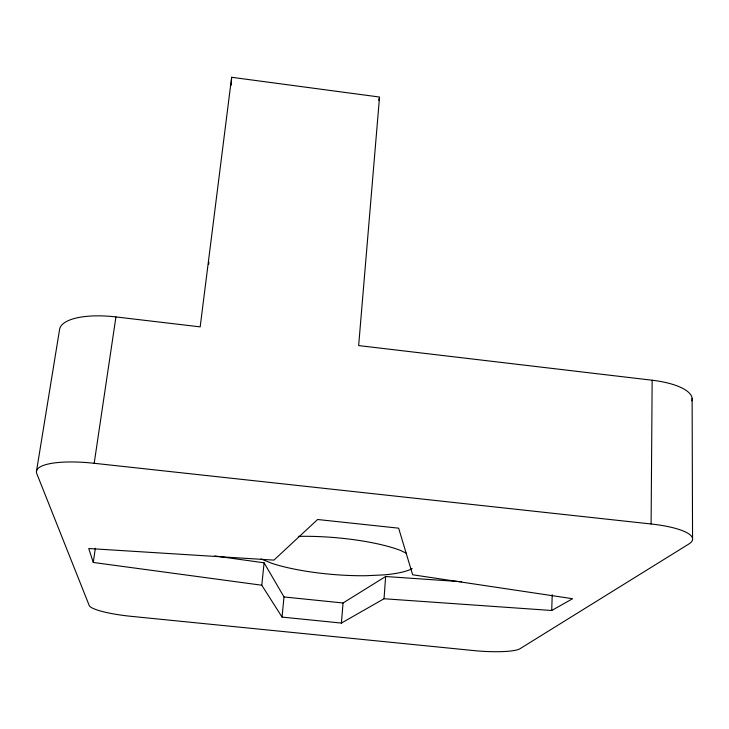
<?xml version="1.0" encoding="UTF-8"?>
<svg xmlns="http://www.w3.org/2000/svg" width="729" height="729" viewBox="0 0 729 729"><rect width="100%" height="100%" fill="white"/><g stroke="black" fill="none" stroke-linecap="round" stroke-linejoin="round"><path stroke-width="1.09" d="M651.106 523.987L94.187 463.289A61.938 15.683 7.6 0 0 36.787 473.622L89.22 605.526A40.305 6.752 6.3 0 0 130.956 616.315L473.795 650.578A39.275 6.488 3.8 0 0 519.959 648.746L688.805 544.034A60.379 14.571 1.8 0 0 651.106 523.987L652.154 380.228L358.65 345.582L379.536 97.039L231.64 77.292L200.174 326.874L115.929 316.933A59.732 21.013 8.7 0 0 59.541 329.699L36.45 471.499M214.636 555.926L264.098 562.806L261.793 585.223L282.041 617.089L341.4 623.076L384.028 598.746L551.716 610.492L552.217 594.727M231.202 85.175L231.64 77.292M384.028 598.746L385.641 576.511L461.657 581.733M341.4 623.076L343.058 602.983L385.641 576.511M282.041 617.089L284 596.96L264.098 562.806M208.649 264.354L208.922 262.267M261.793 585.223L93.276 562.46L95.335 548.254M94.187 463.289L115.929 316.933M378.706 100.31L379.253 98.133M551.716 610.492L572.602 598.709L412.66 574.78L398.635 528.17L317.607 519.504L273.931 560.109L88.747 548.518L93.276 562.46M284 596.96L343.058 602.983M261.055 558.979L271.972 563.371A83.461 18.453 4.9 0 0 366.304 575.719L384.156 574.871A83.461 18.453 4.9 0 0 412.158 568.611M406.5 553.32L400.376 550.368A83.461 18.453 4.9 0 0 298.407 536.38M692.122 398.344L692.55 538.503M652.154 380.228A58.284 19.574 0.5 0 1 691.912 400.923"/></g></svg>
